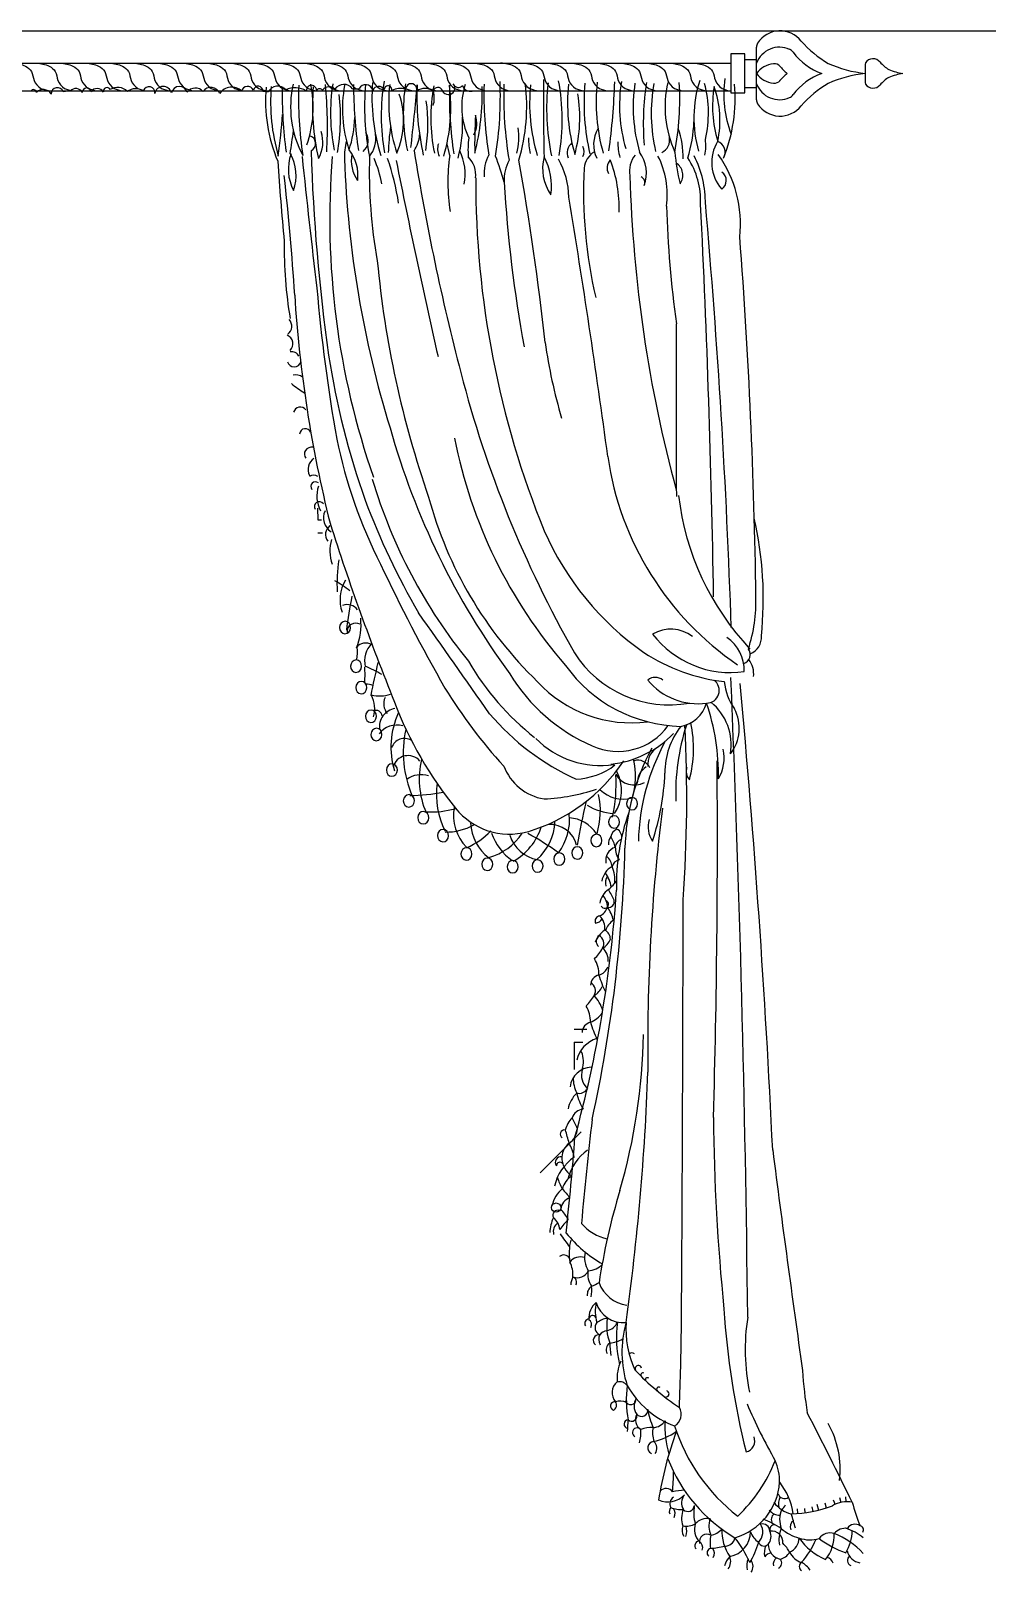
# Model space of a CAD drawing. Header units: inches. Extents: x 8.9 to 51.4, y 16 to 40.8.
# Drawn here: x 45.034 to 46.959, y 25.217 to 28.318 of the extents above; entities that cross this region are included whole.
import ezdxf

# ---------------------------------------------------------------- set-up
doc = ezdxf.new("R2010")
doc.units = ezdxf.units.IN
doc.header["$MEASUREMENT"] = 0
doc.layers.add('02', color=2, linetype='Continuous')
doc.layers.add('4', color=4, linetype='Continuous')

msp = doc.modelspace()

# ---------------------------------------------------------------- linework, layer by layer
at = {"layer": '02'}
for p, q in [((46.4943, 28.1794), (46.4943, 28.2849)), ((44.0169, 28.2532), (46.4428, 28.2532)), ((46.4708, 28.2602), (46.4943, 28.2602)), ((46.7133, 28.2508), (46.7133, 28.2135)), ((44.0169, 28.1972), (46.4428, 28.1972)), ((45.1134, 28.1969), (45.0991, 28.1955)), ((46.4708, 28.2042), (46.4943, 28.2042)), ((45.6106, 27.3574), (45.6113, 27.3338)), ((45.6113, 27.3338), (45.6188, 27.3338)), ((45.6113, 27.3081), (45.6206, 27.3081)), ((46.1274, 26.3093), (46.1529, 26.3093)), ((46.1274, 26.2835), (46.1449, 26.2835)), ((46.0592, 26.02), (46.1418, 26.1027)), ((46.6617, 25.367), (46.6639, 25.3569)), ((46.6737, 25.3683), (46.6741, 25.3582)), ((46.5761, 25.3443), (46.5769, 25.3349)), ((46.5908, 25.3447), (46.5919, 25.3365)), ((46.6058, 25.3481), (46.6076, 25.3392)), ((46.6161, 25.3537), (46.6191, 25.3418)), ((46.6316, 25.3563), (46.6348, 25.3463)), ((46.6484, 25.3623), (46.6524, 25.3532))]:
    msp.add_line(p, q, dxfattribs=at)
msp.add_lwpolyline([(46.4708, 28.2715), (46.4428, 28.2715), (46.4428, 28.1929), (46.4708, 28.1929)], close=True, dxfattribs=at)
msp.add_lwpolyline([(46.1274, 26.2835), (46.1274, 26.2281)], dxfattribs=at)
msp.add_circle((46.0911, 25.9504), 0.00927, dxfattribs=at)
for centre, radius, start, end in [((46.5419, 28.2641), 0.0538, 38.0313, 147.3024), ((46.5108, 28.2848), 0.0164, 149.4458, 179.7574), ((46.5409, 28.2352), 0.0498, 66.0153, 159.1808), ((46.7552, 28.4479), 0.2278, 221.3729, 239.177), ((46.5339, 28.2026), 0.0494, 96.2936, 143.2731), ((46.5301, 28.2368), 0.015, 37.9399, 95.9058), ((46.5543, 28.2657), 0.0165, 33.6514, 65.6771), ((46.6685, 28.3502), 0.1256, 216.903, 250.0424), ((46.7431, 28.493), 0.2625, 246.5094, 263.4753), ((46.7187, 28.2508), 0.00543, 149.4458, 179.7574), ((46.729, 28.2439), 0.0178, 38.0313, 147.3024), ((46.7994, 28.3046), 0.0752, 221.3729, 239.177), ((52.5734, 28.1921), 6.5079, 179.75585, 181.12498), ((46.6527, 28.1906), 0.2242, 171.9895, 200.9761), ((46.5339, 28.2617), 0.0494, 216.7269, 263.7064), ((46.6337, 28.3266), 0.1221, 220.5442, 230.6504), ((46.6337, 28.1377), 0.1221, 129.3496, 139.4558), ((46.6685, 28.1141), 0.1256, 109.9576, 143.097), ((46.7431, 27.9714), 0.2625, 96.5247, 113.4906), ((46.7994, 28.1597), 0.0752, 120.823, 138.6271), ((46.8095, 28.3598), 0.1293, 247.8964, 260.8224), ((46.8095, 28.1045), 0.1293, 99.1776, 112.1036), ((45.039, 28.1935), 0.0061, 6.337, 148.3325), ((45.0585, 28.1811), 0.0188, 31.8893, 135.8577), ((45.0872, 28.191), 0.0127, 20.8153, 181.1677), ((45.1244, 28.187), 0.0148, 29.1082, 137.8665), ((45.1463, 28.1941), 0.00895, 9.0098, 179.7781), ((45.1673, 28.187), 0.0148, 32.0373, 144.784), ((45.1871, 28.1964), 0.00747, 29.2086, 191.8197), ((45.2083, 28.1764), 0.0278, 44.3932, 121.9366), ((45.2451, 28.173), 0.0285, 58.503, 126.4704), ((45.2716, 28.1936), 0.0121, 351.2992, 162.2485), ((45.3003, 28.1892), 0.0169, 13.4675, 171.2992), ((45.3328, 28.1897), 0.0164, 17.0306, 167.9428), ((45.365, 28.1824), 0.0204, 41.3063, 143.6671), ((45.3962, 28.1851), 0.0191, 20.6018, 145.8354), ((45.4379, 28.1758), 0.0288, 46.0766, 145.928), ((45.4702, 28.1934), 0.0127, 25.2328, 165.81), ((45.4913, 28.1968), 0.00974, 353.6013, 168.2382), ((45.5013, 28.117), 0.0788, 82.4221, 90.2796), ((45.8154, 28.1769), 0.3093, 174.9096, 203.0763), ((45.5307, 28.1857), 0.0211, 39.825, 153.9233), ((45.9009, 28.1739), 0.3845, 175.1786, 196.3175), ((46.3325, 28.1851), 0.7927, 178.5468, 188.0531), ((45.5654, 28.1613), 0.0423, 57.339, 115.9357), ((45.7631, 28.1649), 0.2065, 167.1526, 208.296), ((46.3643, 28.1837), 0.7917, 178.2177, 188.4741), ((45.5986, 28.198), 0.0104, 0.2476, 186.4776), ((45.3759, 28.1639), 0.2263, 340.592, 11.8917), ((46.0772, 28.1666), 0.4764, 175.358, 192.7997), ((45.6152, 28.1933), 0.0079, 42.4671, 143.2515), ((45.6343, 28.1891), 0.0163, 44.1546, 144.2057), ((44.7026, 28.1254), 0.9282, 356.8624, 5.2089), ((46.0308, 28.1532), 0.3937, 171.5528, 191.0373), ((45.6638, 28.189), 0.0212, 34.7304, 147.243), ((45.2384, 28.1449), 0.4187, 350.1112, 6.1723), ((45.9258, 28.1608), 0.2648, 169.6687, 198.1432), ((45.6824, 28.3218), 0.1207, 269.4234, 275.7754), ((46.6477, 28.2163), 0.9646, 180.3957, 188.2875), ((45.7076, 28.1948), 0.0148, 15.0976, 152.2364), ((46.2135, 28.1649), 0.508, 174.8508, 191.2995), ((46.1138, 28.1838), 0.3934, 175.5777, 197.2723), ((45.7338, 28.1928), 0.0133, 32.3837, 153.6349), ((46.1655, 28.1472), 0.4264, 170.5851, 190.107), ((45.7527, 28.1995), 0.00769, 348.2379, 177.3225), ((46.0776, 28.1739), 0.3235, 173.599, 198.3928), ((45.7764, 28.1678), 0.0342, 70.1578, 118.2241), ((45.6162, 28.1376), 0.1678, 336.943, 18.3451), ((46.1539, 28.1541), 0.3704, 171.1064, 192.1411), ((45.7995, 28.2), 0.0115, 343.5572, 196.4427), ((41.4284, 28.5864), 4.3993, 353.4319, 355.0814), ((45.8271, 28.1731), 0.0289, 54.9948, 125.0052), ((46.3407, 28.1841), 0.5298, 177.2754, 192.647), ((46.2013, 28.143), 0.3624, 169.7924, 191.3229), ((45.7976, 28.1824), 0.0483, 341.9709, 17.2803), ((45.8531, 28.1944), 0.0097, 21.6983, 165.9214), ((45.8743, 28.2028), 0.0131, 201.6983, 41.1032), ((45.5316, 28.1647), 0.3476, 343.4982, 7.2662), ((46.6553, 28.1871), 0.7791, 178.4207, 188.6297), ((45.8944, 28.2146), 0.0107, 197.101, 320.304), ((46.0434, 28.165), 0.1424, 161.5811, 205.9503), ((45.9182, 28.2124), 0.0162, 196.532, 284.8078), ((45.459, 28.1912), 0.4833, 345.7023, 1.7515), ((46.6816, 28.1897), 0.7359, 178.3744, 189.5121), ((45.2235, 28.1854), 0.7553, 350.8946, 2.3094), ((46.7606, 28.1872), 0.7751, 178.2734, 189.6124), ((45.6665, 28.1649), 0.3654, 342.9608, 7.492), ((46.4003, 28.172), 0.3626, 174.1212, 196.8322), ((46.5397, 28.1612), 0.4678, 173.5988, 191.6983), ((45.6827, 28.139), 0.4206, 350.1707, 10.7722), ((46.4766, 28.1718), 0.3625, 173.7987, 196.4058), ((45.8492, 28.1445), 0.2895, 344.9594, 9.237), ((46.6014, 28.1725), 0.4541, 174.9104, 193.0189), ((46.5352, 28.1729), 0.3636, 173.4088, 196.1479), ((44.8732, 28.2582), 1.3366, 352.1817, 358.1582), ((46.5241, 28.1678), 0.3054, 170.9511, 196.5189), ((46.5702, 28.1644), 0.324, 171.4045, 196.1862), ((46.7917, 28.1318), 0.5252, 170.9951, 184.7953), ((46.6176, 28.1513), 0.3351, 169.5451, 193.1921), ((46.533, 28.1651), 0.2226, 167.2835, 204.1563), ((45.7761, 28.18), 0.5639, 349.1665, 3.4656), ((46.6164, 28.1428), 0.248, 162.3218, 195.7404), ((46.1646, 28.1527), 0.2331, 346.7877, 14.7517), ((46.6499, 28.166), 0.244, 170.628, 196.7685), ((46.2214, 28.1383), 0.1995, 347.6402, 19.7563), ((46.1326, 28.1824), 0.3189, 337.7636, 5.1137), ((46.5409, 28.2292), 0.0498, 200.8192, 293.9847), ((46.5301, 28.2275), 0.015, 264.0942, 322.0601), ((46.5543, 28.1987), 0.0165, 294.3229, 326.3486), ((46.7552, 28.0164), 0.2278, 120.823, 138.6271), ((46.7187, 28.2135), 0.00543, 180.2426, 210.5542), ((46.729, 28.2204), 0.0178, 212.6976, 321.9687), ((45.5142, 28.1305), 0.3189, 350.392, 8.3611), ((46.5108, 28.1795), 0.0164, 180.2426, 210.5542), ((46.5419, 28.2002), 0.0538, 212.6976, 321.9687), ((44.1079, 28.2556), 1.4366, 352.4128, 355.7793), ((45.4641, 28.1496), 0.2219, 341.2685, 358.3668), ((45.6417, 28.1303), 0.2612, 344.7383, 3.073), ((45.8806, 28.1321), 0.0508, 332.3457, 18.2463), ((46.854, 28.0903), 0.9269, 176.4311, 181.1416), ((46.0705, 28.1487), 0.2984, 343.2052, 357.3357), ((44.6273, 28.2249), 0.9412, 350.5759, 353.4044), ((45.5912, 28.0912), 0.0159, 295.3006, 76.7201), ((45.5572, 28.0939), 0.0644, 329.3174, 19.2485), ((45.7907, 28.0645), 0.1258, 165.3756, 182.0678), ((45.6842, 28.0973), 0.0287, 309.293, 33.2392), ((45.6721, 28.1009), 0.056, 320.5994, 9.5964), ((46.1857, 28.0613), 0.4326, 171.543, 178.4611), ((45.7513, 28.1132), 0.0651, 326.0078, 356.0064), ((46.0901, 28.0786), 0.1764, 172.1283, 184.641), ((45.8925, 28.1038), 0.1238, 345.0751, 8.8286), ((46.1962, 28.103), 0.1608, 180.0831, 191.5435), ((46.2293, 28.0891), 0.0628, 149.3835, 205.8872), ((46.292, 28.0983), 0.0276, 295.1594, 11.813), ((46.1699, 28.0629), 0.177, 359.1244, 19.3218), ((46.2916, 28.0866), 0.1008, 349.3375, 7.3251), ((45.6436, 28.0392), 0.0915, 160.2279, 207.5379), ((45.4817, 28.0269), 0.0861, 339.6075, 30.663), ((60.2395, 29.5845), 14.7383, 185.91837, 186.9535), ((49.2735, 28.1842), 3.6771, 181.6753, 188.1132), ((47.2169, 27.94), 1.5815, 175.4539, 199.1964), ((45.6103, 28.027), 0.082, 352.7336, 38.7871), ((45.7464, 28.0563), 0.0676, 168.3905, 215.8947), ((46.7243, 28.0353), 1.0093, 178.2937, 190.2806), ((50.4348, 28.8172), 4.6883, 189.0873, 194.6651), ((45.887, 28.0805), 0.0345, 162.5449, 204.926), ((45.7701, 28.0542), 0.1075, 6.8397, 19.7889), ((46.264, 28.0136), 0.3908, 172.1461, 188.6703), ((45.7982, 28.0291), 0.1098, 349.6236, 25.5579), ((46.0233, 28.0306), 0.0773, 150.9573, 184.7124), ((45.2214, 27.7909), 0.7969, 16.2219, 20.1869), ((46.1369, 28.0731), 0.0237, 126.0245, 206.2737), ((46.1245, 28.0749), 0.0227, 333.8407, 26.1593), ((46.1886, 28.0383), 0.0414, 119.5034, 175.2925), ((46.3231, 28.0946), 0.1081, 179.8493, 196.8204), ((46.2886, 28.0365), 0.0499, 140.7909, 191.1062), ((46.1991, 28.0314), 0.0736, 340.4867, 35.4383), ((46.1414, 27.9875), 0.1735, 352.622, 26.9232), ((46.7723, 28.1144), 0.4442, 185.2093, 193.5579), ((46.1854, 27.9723), 0.2062, 359.0799, 27.1146), ((46.4856, 28.053), 0.0814, 148.488, 221.131), ((46.4082, 28.0739), 0.0231, 327.9709, 69.7183), ((46.2199, 27.9291), 0.2422, 353.8927, 35.3227), ((51.0696, 28.4235), 5.551, 183.8002, 185.4646), ((47.7437, 28.135), 2.08, 182.0678, 197.2251), ((45.5079, 27.9677), 0.2362, 10.331, 23.2161), ((45.2674, 27.8931), 0.5127, 8.7789, 19.1604), ((60.4776, 30.9925), 14.9985, 191.28669, 192.82693), ((45.8781, 28.0278), 0.0513, 353.393, 45.2605), ((46.0729, 28.0175), 0.0865, 152.2249, 182.6263), ((40.9392, 27.1355), 5.1598, 6.1804, 10.2966), ((46.1545, 28.0408), 0.0907, 165.0092, 215.3855), ((45.9634, 28.0065), 0.1185, 351.1891, 29.2056), ((45.9596, 27.9807), 0.1572, 0.8653, 30.0904), ((47.1031, 27.9964), 0.9568, 177.2897, 192.9643), ((46.2173, 28.0421), 0.0237, 137.2934, 208.4406), ((45.9583, 27.9632), 0.2596, 357.8363, 21.4739), ((46.3168, 28.0274), 0.0293, 323.9755, 57.633), ((46.2253, 27.9762), 0.1567, 357.4429, 33.407), ((40.4606, 27.4583), 5.1149, 3.676, 6.3801), ((47.805, 28.018), 1.8758, 179.8802, 202.1122), ((48.6964, 28.1735), 2.7146, 183.3788, 190.4294), ((48.9424, 28.102), 2.7038, 181.5913, 195.187), ((46.2574, 28.0125), 0.0125, 332.845, 66.7944), ((46.413, 28.0167), 0.0206, 303.379, 54.8002), ((28.5018, 25.0739), 17.8536, 7.68488, 9.37809), ((30.6972, 26.5866), 15.7554, 1.9301, 5.04573), ((48.5341, 28.0302), 2.2216, 181.6756, 187.8026), ((22.6459, 26.7894), 23.7653, 0.9402, 2.84556), ((46.4093, 27.8821), 0.8655, 179.1498, 189.521), ((34.6473, 27.0116), 11.8471, 0.81337, 4.31716), ((47.766, 28.048), 2.044, 185.4132, 199.087), ((48.1021, 27.9449), 2.5422, 183.5772, 194.0553), ((49.0424, 28.0957), 3.4455, 184.9188, 190.014), ((45.5395, 27.7235), 0.0196, 305.0227, 43.5431), ((75.0643, 27.5596), 28.7318, 179.6631, 180.35627), ((45.543, 27.6883), 0.0184, 313.3471, 68.5851), ((45.5591, 27.6567), 0.0157, 24.2029, 102.7187), ((47.1914, 27.9036), 1.5763, 188.6954, 199.643), ((47.0907, 27.8333), 1.0315, 187.9285, 196.5941), ((45.5638, 27.6556), 0.0138, 195.3632, 345.3698), ((45.646, 27.7045), 0.13, 227.5289, 241.9098), ((45.5671, 27.6037), 0.0222, 52.4977, 104.4585), ((48.1249, 28.205), 2.2986, 194.4784, 209.6832), ((45.576, 27.547), 0.0138, 36.6013, 163.9856), ((45.5862, 27.5062), 0.0114, 18.5922, 178.4508), ((47.2429, 27.9361), 1.5434, 195.6776, 216.2258), ((45.5985, 27.4662), 0.0141, 77.9623, 215.9307), ((46.6366, 27.7019), 1.0083, 191.7476, 206.9445), ((46.8536, 27.6875), 0.9853, 191.0697, 220.988), ((45.6185, 27.4356), 0.0266, 123.8482, 207.1798), ((46.8013, 27.5485), 0.6125, 188.1819, 235.7203), ((45.6031, 27.4101), 0.0139, 53.1674, 126.8326), ((46.7401, 27.7198), 1.0634, 196.593, 219.0745), ((45.607, 27.4009), 0.00952, 54.4197, 215.5157), ((45.6719, 27.3822), 0.0625, 161.5348, 208.636), ((46.8764, 27.4461), 0.5426, 186.6693, 223.268), ((45.6146, 27.3605), 0.01, 37.4701, 209.8507), ((45.656, 27.3382), 0.0332, 154.9781, 237.3451), ((47.0884, 27.8879), 1.4741, 200.4146, 210.1643), ((46.6148, 27.5902), 0.8083, 195.1024, 226.0359), ((45.6491, 27.3047), 0.0221, 126.8156, 216.9058), ((50.4109, 28.845), 5.0102, 197.6315, 202.0079), ((45.7795, 27.1757), 0.7286, 354.0738, 12.8401), ((45.7175, 27.2716), 0.0817, 163.5362, 199.0127), ((46.6072, 27.5503), 0.5904, 203.8129, 234.905), ((46.0043, 27.2031), 0.3543, 171.8356, 182.236), ((48.8296, 28.6944), 3.4147, 205.1165, 209.8314), ((45.5159, 26.9838), 0.2621, 52.4113, 60.2684), ((45.7323, 27.1733), 0.0762, 149.0675, 199.1069), ((46.4721, 27.0174), 0.8086, 168.3659, 173.289), ((46.1855, 27.1699), 0.3078, 341.8896, 1.8319), ((45.6708, 27.1386), 0.0249, 34.7674, 112.2591), ((45.5708, 27.1245), 0.1276, 337.8817, 5.2456), ((-33.6835, -29.0445), 97.3517, 35.107746, 35.254077), ((45.6879, 27.1087), 0.0177, 59.9294, 184.023), ((46.3218, 27.0414), 0.0727, 52.9932, 120.1668), ((46.4416, 27.2234), 0.1965, 217.3242, 278.269), ((45.7079, 27.0613), 0.0249, 60.969, 139.258), ((45.627, 27.0669), 0.0643, 347.4934, 9.2302), ((45.7565, 27.0501), 0.0509, 135.3819, 193.3987), ((46.3895, 27.0311), 0.0803, 358.4231, 55.6726), ((46.4625, 27.0631), 0.0191, 288.7861, 35.5445), ((46.4692, 27.0977), 0.0351, 290.5765, 4.5654), ((47.12, 26.7114), 1.4276, 166.3989, 169.1241), ((46.3909, 27.3293), 0.5525, 210.4307, 231.6049), ((46.3189, 27.188), 0.2263, 212.4171, 280.261), ((46.4714, 27.3768), 0.3705, 236.6691, 263.4974), ((46.4416, 27.0239), 0.0472, 353.5674, 38.1042), ((45.5607, 27.0227), 0.1458, 354.1347, 5.8653), ((45.6466, 26.8771), 0.1731, 57.306, 69.6159), ((46.3079, 27.2122), 0.3626, 211.2591, 246.5414), ((46.3493, 27.2132), 0.2948, 215.6972, 268.5697), ((46.2904, 26.994), 0.0232, 48.6919, 129.8592), ((46.3765, 27.095), 0.1309, 219.4854, 277.5946), ((46.3938, 26.9909), 0.0256, 270.0762, 53.9126), ((4.3492, 25.2686), 42.13, 0.62708, 2.37852), ((45.7089, 26.9684), 0.0351, 67.5547, 91.3463), ((45.7366, 27.049), 0.0693, 255.3925, 287.8769), ((45.6712, 26.9541), 0.0549, 342.6017, 29.1233), ((46.7196, 27.5147), 0.9978, 211.3377, 222.6489), ((46.2423, 27.1823), 0.2566, 222.6653, 277.3547), ((46.5466, 27.0214), 0.1179, 186.1993, 214.9554), ((25.363, 25.0618), 21.1878, 2.71712, 5.26082), ((45.7286, 26.938), 0.0128, 8.4215, 112.9184), ((45.7721, 26.9179), 0.0368, 98.3738, 188.7957), ((45.7747, 26.9639), 0.0306, 155.9142, 219.8102), ((46.4817, 27.2378), 0.7653, 200.6804, 219.2234), ((46.3304, 26.9833), 0.0659, 280.0538, 344.1123), ((45.9758, 26.8213), 0.4421, 358.9178, 19.0098), ((46.3335, 26.8815), 0.11, 350.4479, 50.9608), ((46.3751, 26.9148), 0.0845, 322.402, 27.5586), ((45.7712, 26.8751), 0.0462, 76.1288, 142.2924), ((45.9247, 26.877), 0.1661, 155.6764, 196.6869), ((46.3406, 27.27), 0.5033, 220.3758, 245.4246), ((46.2155, 26.9933), 0.125, 245.4067, 324.2148), ((46.4566, 26.8273), 0.1465, 141.5137, 181.0098), ((46.7832, 26.7828), 0.4515, 162.2302, 181.8618), ((43.5272, 26.7721), 2.8268, 355.8876, 3.0193), ((46.1266, 26.8742), 0.2411, 344.7973, 12.299), ((45.786, 26.8667), 0.0276, 60.6817, 159.7261), ((45.9987, 26.8655), 0.2154, 167.4894, 203.768), ((46.1792, 27.0198), 0.1799, 224.2594, 278.9095), ((46.1797, 27.0462), 0.2048, 276.0325, 316.2395), ((46.7022, 26.6754), 0.4458, 151.3777, 178.4489), ((45.7929, 26.8285), 0.0312, 39.9882, 164.5754), ((46.6752, 26.6613), 0.4458, 151.3777, 178.4489), ((46.314, 26.8423), 0.0387, 116.7581, 186.1963), ((46.344, 26.8555), 0.0852, 330.0585, 11.45), ((45.9843, 26.8123), 0.1688, 166.3757, 203.2856), ((46.0842, 26.8767), 0.1056, 201.0912, 260.4521), ((45.933, 27.045), 0.3532, 286.6857, 326.3985), ((46.1239, 26.9541), 0.142, 272.9589, 307.1116), ((46.1398, 26.7893), 0.0829, 326.429, 27.5385), ((46.1041, 26.8172), 0.1469, 342.6589, 14.1553), ((46.2556, 26.8235), 0.0269, 24.996, 106.7611), ((46.2926, 26.8048), 0.0381, 122.2769, 181.5242), ((45.7827, 26.8494), 0.528, 342.1578, 357.3238), ((46.3813, 26.8288), 0.0283, 164.9525, 218.962), ((26.3528, 26.6925), 20.0629, 358.39793, 0.44734), ((45.819, 26.7733), 0.048, 71.6267, 126.3919), ((46.0168, 26.7827), 0.1668, 173.581, 206.6026), ((45.9309, 26.8), 0.2809, 346.7834, 4.2953), ((46.2486, 26.8441), 0.0435, 210.3449, 297.5079), ((45.789, 27.1837), 0.4044, 271.0911, 280.6678), ((46.0492, 27.1568), 0.3847, 272.6132, 288.684), ((47.8958, 26.3667), 1.7899, 167.0628, 169.9424), ((46.0207, 26.7484), 0.1594, 343.2876, 11.8678), ((46.2255, 26.8358), 0.0638, 224.4651, 286.0795), ((45.8396, 26.9298), 0.1833, 267.2938, 285.2191), ((45.9798, 26.741), 0.0953, 171.1068, 223.4129), ((45.9967, 26.8394), 0.1376, 218.4158, 285.3463), ((46.0061, 26.731), 0.112, 323.479, 5.545), ((46.1129, 26.664), 0.0708, 32.9404, 85.8791), ((46.2118, 26.8536), 0.1102, 238.0104, 267.3184), ((46.6419, 26.6011), 0.4295, 160.3827, 181.6106), ((50.1486, 26.2772), 3.8731, 172.9291, 180.8038), ((45.8691, 26.8237), 0.1178, 269.2796, 298.7625), ((45.8575, 26.8033), 0.1393, 292.7068, 317.2163), ((46.015, 26.7298), 0.0963, 183.5362, 231.8937), ((45.9239, 26.7685), 0.1181, 285.5486, 326.795), ((46.0677, 26.7406), 0.1128, 199.0411, 234.7608), ((45.9455, 26.7532), 0.1215, 299.1501, 342.6416), ((45.6723, 26.0586), 0.7393, 55.0293, 60.6717), ((45.9842, 26.7295), 0.1043, 310.8855, 358.4618), ((46.0779, 26.6651), 0.0563, 14.5713, 92.1112), ((46.2245, 26.6901), 0.0244, 116.6883, 165.5885), ((46.2056, 26.6963), 0.0175, 344.1504, 62.8144), ((46.326, 26.7164), 0.0499, 163.0018, 215.2791), ((46.066, 26.7208), 0.0714, 197.2284, 259.6578), ((43.3609, 26.7432), 2.8695, 347.6178, 358.6063), ((46.2182, 26.649), 0.0274, 107.0513, 192.0302), ((46.2205, 26.6819), 0.0242, 143.8979, 183.4394), ((46.1428, 26.6598), 0.0692, 13.0663, 32.4181), ((46.2295, 26.6734), 0.0195, 111.3672, 173.9624), ((46.2544, 26.6752), 0.0442, 179.7082, 215.1345), ((46.1746, 26.6344), 0.0291, 3.9727, 50.0714), ((46.2205, 26.6327), 0.0172, 97.4987, 167.73), ((46.2239, 26.6002), 0.0415, 119.1813, 170.6743), ((46.1423, 26.5877), 0.0599, 7.0292, 37.3167), ((46.2139, 26.6038), 0.0238, 145.3261, 195.8829), ((46.1194, 26.6757), 0.1153, 312.0954, 324.7767), ((46.1437, 26.6097), 0.0656, 354.1883, 23.9644), ((43.7681, 26.7451), 2.4494, 344.5482, 356.3445), ((46.2167, 26.5581), 0.0378, 121.9939, 172.7087), ((46.1616, 26.5553), 0.0329, 358.8864, 44.9023), ((45.7459, 26.3453), 0.513, 25.8426, 28.509), ((46.1668, 26.5639), 0.0292, 294.0501, 341.5168), ((46.1888, 26.5605), 0.00774, 207.7605, 64.7339), ((46.1967, 26.5658), 0.0114, 259.0421, 15.8943), ((46.1239, 26.5064), 0.0855, 14.9637, 34.3328), ((-131.6374, 26.8473), 177.9844, 359.634608, 359.91054), ((46.1798, 26.527), 0.0103, 96.4801, 205.0407), ((46.1674, 26.5416), 0.0192, 279.4939, 327.9286), ((46.1556, 26.5127), 0.0337, 353.3538, 46.7367), ((46.2308, 26.4923), 0.0436, 123.9514, 158.8067), ((46.2228, 26.4616), 0.058, 125.5981, 157.0195), ((46.186, 26.4863), 0.0143, 126.333, 228.1896), ((46.1675, 26.4812), 0.0195, 332.266, 58.8136), ((46.1665, 26.5041), 0.0367, 299.7564, 337.915), ((46.1785, 26.4894), 0.022, 2.081, 61.3799), ((46.0943, 26.5249), 0.1046, 315.041, 329.7596), ((46.1663, 26.4491), 0.0295, 353.0299, 51.4226), ((46.1201, 26.4205), 0.057, 357.7029, 32.192), ((46.1698, 26.4443), 0.0271, 285.5766, 338.9064), ((46.1824, 26.3967), 0.0222, 103.7801, 177.7419), ((46.1506, 26.3862), 0.0195, 332.266, 58.8136), ((46.1495, 26.4091), 0.0367, 299.7564, 337.915), ((46.4366, 26.499), 0.2718, 197.2845, 204.9643), ((46.0774, 26.4299), 0.1046, 315.041, 329.7596), ((46.1077, 26.3229), 0.081, 17.3578, 42.0978), ((46.1031, 26.3256), 0.057, 357.7029, 32.192), ((46.1372, 26.3777), 0.059, 292.8367, 322.5994), ((46.1654, 26.3017), 0.0222, 103.7801, 177.7419), ((46.4197, 26.404), 0.2718, 197.2845, 204.9643), ((45.0572, 26.3205), 1.2098, 343.8946, 358.9584), ((46.1905, 26.2334), 0.0596, 106.7363, 166.8943), ((46.095, 26.244), 0.0512, 342.0114, 22.5757), ((46.1629, 26.1888), 0.0438, 91.3368, 174.0175), ((46.1893, 26.2097), 0.0637, 178.1031, 206.8704), ((46.1795, 26.2172), 0.0374, 162.9991, 227.6494), ((41.3049, 26.4039), 4.9743, 352.0897, 357.9147), ((46.1754, 26.1368), 0.0615, 134.2153, 168.7819), ((46.1375, 26.2), 0.0198, 255.3838, 328.1744), ((46.2669, 26.2157), 0.1389, 194.5428, 209.1045), ((46.1474, 26.1227), 0.0256, 94.1297, 161.1175), ((46.1578, 26.0957), 0.0494, 134.4211, 167.4145), ((45.862, 25.9866), 0.2984, 24.2519, 28.9297), ((53.1752, 25.303), 7.06, 173.2901, 174.99884), ((50.5246, 26.1643), 4.1169, 180.456, 185.8264), ((46.1077, 26.0981), 0.00853, 77.4712, 240.9416), ((45.5022, 25.9183), 0.6359, 14.7121, 17.2128), ((40.4082, 26.5235), 5.737, 353.75108, 355.69167), ((46.0953, 26.112), 0.0389, 304.287, 355.939), ((46.1829, 25.9715), 0.0977, 124.4904, 166.8423), ((46.1009, 26.0412), 0.0115, 82.1573, 215.3488), ((46.1392, 26.0503), 0.0367, 126.6965, 176.5115), ((46.1482, 26.0518), 0.0457, 179.0649, 236.0386), ((46.2098, 25.9856), 0.0977, 124.4904, 166.8423), ((46.0361, 26.0337), 0.0933, 11.3131, 29.5952), ((85.5443, 31.1211), 39.3434, 187.38175, 188.03336), ((46.0986, 26.0346), 0.00704, 34.1285, 179.7157), ((46.1455, 25.9392), 0.0646, 130.5197, 166.1961), ((46.206, 26.0471), 0.1181, 197.7687, 209.8429), ((46.1472, 25.9757), 0.0454, 122.7303, 163.859), ((64.396, 41.2437), 23.8189, 219.82727, 219.88466), ((46.1261, 25.9452), 0.0258, 106.248, 175.7067), ((47.4909, 25.5996), 1.3285, 163.1409, 171.3531), ((46.1608, 25.8966), 0.0824, 155.9218, 177.4518), ((46.0943, 25.9351), 0.00992, 67.9425, 209.057), ((46.0604, 25.9009), 0.0387, 7.9892, 49.2858), ((46.283, 25.773), 0.2274, 137.3932, 144.1288), ((46.0019, 25.8567), 0.1336, 31.7218, 42.5744), ((46.107, 25.902), 0.0216, 126.0026, 194.8037), ((49.399, 28.2919), 4.0772, 215.9658, 216.4163), ((46.3238, 26.0752), 0.2761, 219.6294, 239.6604), ((46.2135, 25.979), 0.0936, 220.3316, 257.9556), ((46.224, 25.8593), 0.1067, 166.1992, 190.0201), ((46.1067, 25.8421), 0.013, 31.4459, 131.442), ((46.1396, 25.8256), 0.0256, 70.5011, 143.7521), ((46.0697, 25.8157), 0.0552, 354.9076, 27.0251), ((46.1979, 25.8498), 0.0497, 166.8346, 212.1108), ((46.1529, 25.8663), 0.0431, 273.8372, 316.8885), ((46.167, 25.7907), 0.0468, 154.5375, 174.9187), ((46.1333, 25.8342), 0.0249, 249.9784, 334.1953), ((46.1212, 25.8001), 0.0112, 331.6213, 71.4252), ((46.1936, 25.8154), 0.0387, 168.1679, 216.5374), ((46.1737, 25.7757), 0.02, 123.7349, 187.7614), ((46.1017, 25.7845), 0.0614, 347.3961, 7.3927), ((46.1378, 25.8647), 0.0764, 288.8461, 301.2673), ((46.2417, 25.8218), 0.068, 199.2946, 262.8439), ((46.2006, 25.7266), 0.044, 131.131, 182.2328), ((46.2469, 25.742), 0.0772, 166.7752, 197.3202), ((46.2252, 25.7743), 0.0554, 195.3106, 276.9346), ((48.0256, 25.8462), 1.5998, 183.5755, 194.0103), ((46.1587, 25.7169), 0.00991, 101.8091, 207.6452), ((46.1641, 25.7256), 0.0075, 26.995, 172.4605), ((46.1506, 25.7148), 0.0118, 332.723, 58.728), ((46.1852, 25.7089), 0.0158, 139.8472, 246.6626), ((46.2118, 25.6597), 0.0708, 104.3318, 123.0643), ((46.2851, 25.712), 0.0923, 169.8012, 201.6423), ((46.1882, 25.7307), 0.0284, 280.3454, 337.7086), ((46.4467, 25.6893), 0.2343, 172.4782, 193.4132), ((46.4432, 25.6595), 0.2196, 164.1871, 197.7581), ((46.4317, 25.7073), 0.2002, 176.553, 204.6599), ((41.2275, 25.758), 5.116, 357.6488, 359.4868), ((46.8938, 25.6647), 0.4222, 171.1431, 191.6774), ((46.177, 25.6834), 0.0111, 79.6697, 232.8776), ((46.1996, 25.685), 0.0227, 155.4559, 207.3414), ((46.1967, 25.6805), 0.0225, 98.832, 141.994), ((46.2073, 25.6646), 0.0155, 121.0521, 210.8448), ((46.189, 25.7551), 0.0779, 277.5792, 297.6392), ((46.3778, 25.679), 0.1785, 180.3492, 188.4578), ((46.2435, 25.6499), 0.00815, 48.0681, 130.7965), ((46.297, 25.6062), 0.0833, 154.9382, 184.5949), ((46.6366, 25.9907), 0.5332, 223.4885, 236.1025), ((46.2565, 25.6263), 0.0066, 10.1397, 223.7942), ((46.2656, 25.6136), 0.00424, 59.2582, 225.47), ((47.4429, 25.6752), 0.8575, 183.5034, 189.2472), ((46.2312, 25.578), 0.0276, 128.6454, 221.4896), ((46.2185, 25.5803), 0.0197, 38.061, 103.1196), ((46.4672, 25.5647), 0.2349, 173.1992, 190.2073), ((46.3937, 25.6832), 0.1837, 209.6021, 249.575), ((46.2748, 25.6043), 0.00388, 46.8888, 226.8888), ((46.2978, 25.5848), 0.00451, 50.1533, 230.1533), ((46.2094, 25.5509), 0.00889, 82.411, 250.5677), ((46.2007, 25.5529), 0.0119, 298.5285, 34.4501), ((46.2198, 25.5304), 0.0307, 65.6254, 107.4976), ((46.2411, 25.5649), 0.0109, 194.2885, 7.5954), ((46.2777, 25.5517), 0.0297, 150.2961, 214.6884), ((46.3121, 25.5755), 0.00623, 231.9908, 74.1059), ((47.4565, 25.9702), 1.0651, 202.8994, 209.7883), ((46.2359, 25.5149), 0.00817, 88.6439, 265.9245), ((45.926, 25.5296), 0.3101, 354.466, 358.7932), ((46.2429, 25.5315), 0.0109, 230.8, 17.5713), ((46.2741, 25.5238), 0.0236, 152.2057, 237.6895), ((46.263, 25.5426), 0.0125, 218.8905, 11.2898), ((46.4588, 25.5793), 0.1867, 190.5696, 202.4745), ((46.3161, 25.5344), 0.0269, 300.168, 30.6992), ((37.8722, 21.0365), 9.817, 26.11312, 27.28933), ((46.2542, 25.4978), 0.00948, 39.5064, 242.4481), ((46.1966, 25.4969), 0.0653, 342.2356, 6.0392), ((46.2855, 25.4364), 0.0716, 89.3449, 109.5587), ((46.3381, 25.4973), 0.0529, 168.345, 199.0447), ((46.2856, 25.5371), 0.0292, 271.3417, 328.0921), ((46.2594, 25.6039), 0.1272, 282.5412, 305.4759), ((47.0078, 25.2518), 0.7189, 159.7753, 171.1886), ((46.4991, 25.5091), 0.1891, 176.1892, 196.7844), ((46.6815, 25.6227), 0.3692, 197.5955, 232.5016), ((46.4786, 25.4245), 0.1842, 352.868, 29.7766), ((46.288, 25.4672), 0.0126, 94.7248, 245.7981), ((46.2754, 25.4665), 0.0185, 324.1432, 46.7837), ((46.4678, 25.4812), 0.0231, 284.1757, 20.7794), ((46.612, 25.56), 0.3176, 201.2157, 239.5498), ((46.2443, 25.5551), 0.3096, 313.3301, 338.4073), ((46.4297, 25.3977), 0.1113, 0, 22.9587), ((45.1172, 25.4596), 1.2111, 356.1588, 358.0659), ((46.4162, 25.4064), 0.1251, 286.1827, 356.0041), ((46.4383, 25.3163), 0.1311, 7.8766, 38.3803), ((46.316, 25.4055), 0.0472, 246.7528, 315.1147), ((46.3124, 25.3692), 0.0161, 34.8859, 137.9657), ((46.3363, 25.3545), 0.0162, 123.8436, 207.5632), ((46.3536, 25.2649), 0.1169, 92.1774, 103.8775), ((46.3687, 25.3559), 0.0252, 139.8754, 211.2035), ((46.5506, 25.378), 0.0131, 194.1742, 308.593), ((46.5669, 25.3538), 0.0285, 150.0289, 194.591), ((46.3323, 25.3385), 0.0134, 140.5232, 199.4388), ((46.3449, 25.4073), 0.0645, 249.1286, 271.9678), ((46.3116, 25.3351), 0.0188, 333.734, 32.5585), ((46.3892, 25.3254), 0.0456, 157.5757, 199.7567), ((46.3563, 25.352), 0.013, 224.8715, 356.6301), ((46.4597, 25.337), 0.0916, 171.0865, 194.549), ((46.5429, 25.3624), 0.031, 221.4559, 267.6162), ((46.5776, 25.3919), 0.0592, 215.3974, 256.9797), ((46.5947, 25.3234), 0.0537, 158.9758, 200.0484), ((46.5294, 25.3639), 0.0261, 305.6515, 333.8488), ((46.5558, 25.5941), 0.2601, 271.857, 290.5351), ((46.6767, 25.2977), 0.0606, 80.1224, 119.3119), ((46.9814, 25.4286), 0.3027, 193.5982, 203.033), ((46.3666, 25.301), 0.0221, 155.8245, 212.5046), ((46.3527, 25.3498), 0.0403, 261.0047, 297.2366), ((46.3153, 25.2995), 0.0387, 343.8609, 15.0907), ((46.4066, 25.3035), 0.0371, 163.5692, 222.7548), ((46.3939, 25.2951), 0.0296, 76.4666, 140.3644), ((46.4458, 25.3096), 0.0472, 162.325, 203.0069), ((46.4775, 25.2976), 0.0295, 316.0906, 33.1858), ((46.5057, 25.2984), 0.0157, 2.7465, 103.0254), ((46.3842, 25.0363), 0.3128, 59.2161, 66.755), ((46.5307, 25.3024), 0.00983, 85.6972, 199.4306), ((46.5394, 25.3227), 0.0153, 129.7805, 210.7552), ((46.5989, 25.2818), 0.0593, 156.9577, 190.1112), ((46.6002, 25.3653), 0.0822, 227.1779, 255.9121), ((46.5754, 25.3085), 0.0133, 119.8631, 207.8368), ((46.1712, 25.2003), 0.4152, 14.7022, 18.8014), ((46.6743, 25.2734), 0.0318, 84.2769, 137.8643), ((46.6441, 25.2095), 0.1003, 49.5715, 72.4844), ((46.6925, 25.2959), 0.0175, 54.0703, 148.9971), ((46.7019, 25.3022), 0.00795, 325.4726, 83.3498), ((46.3797, 25.2703), 0.00945, 98.613, 221.6387), ((46.3945, 25.2784), 0.015, 58.1677, 193.9411), ((46.372, 25.2664), 0.0141, 339.4674, 58.1971), ((46.4657, 25.2771), 0.0649, 167.4683, 190.8694), ((46.3956, 25.3289), 0.0384, 280.2297, 318.9914), ((46.5168, 25.3005), 0.0924, 178.0165, 214.326), ((46.4312, 25.2894), 0.0201, 266.0709, 350.9619), ((46.4319, 25.2981), 0.0504, 279.8251, 359.9898), ((46.267, 25.1427), 0.2334, 23.6451, 37.9526), ((46.3388, 25.3231), 0.1665, 328.5714, 343.9536), ((46.5206, 25.3111), 0.0404, 198.7998, 237.3011), ((46.5096, 25.2811), 0.0116, 200.2947, 314.9176), ((46.499, 25.2888), 0.0247, 319.7962, 24.7486), ((46.5251, 25.2767), 0.0227, 354.1051, 99.3793), ((46.5013, 25.2244), 0.0682, 28.7409, 47.0716), ((46.548, 25.2866), 0.0322, 293.9772, 358.0307), ((46.6827, 25.3574), 0.1252, 215.0309, 246.7211), ((46.6023, 25.3508), 0.0689, 251.3117, 285.4495), ((46.4594, 25.3479), 0.1679, 318.5205, 337.2489), ((46.6427, 25.2691), 0.0268, 72.3797, 145.3187), ((46.7406, 25.4448), 0.2003, 233.2038, 250.7107), ((46.5747, 25.2911), 0.0762, 320.2294, 2.6731), ((46.5954, 25.1515), 0.1535, 42.1781, 68.8647), ((46.5983, 25.3012), 0.0886, 329.1624, 359.3677), ((46.4039, 25.2561), 0.00893, 101.9904, 230.5664), ((46.3936, 25.403), 0.1384, 273.4704, 285.1789), ((46.395, 25.2549), 0.0148, 323.8299, 43.6321), ((46.476, 25.2158), 0.0482, 137.3337, 163.1206), ((46.4187, 25.2388), 0.0239, 320.5337, 23.6826), ((46.5058, 25.2302), 0.0312, 154.8674, 196.3424), ((46.5438, 25.2553), 0.0337, 153.6257, 192.8896), ((46.529, 25.2343), 0.0225, 104.8607, 143.245), ((46.5492, 25.2736), 0.0314, 181.2781, 255.7454), ((46.5421, 25.2335), 0.0141, 120.3574, 196.5275), ((46.5341, 25.235), 0.011, 293.1357, 47.9186), ((46.5359, 25.2716), 0.029, 281.0805, 330.2315), ((46.5953, 25.2728), 0.0376, 204.527, 254.3344), ((46.6294, 25.2274), 0.0206, 21.9864, 69.5108), ((46.7093, 25.2687), 0.0339, 195.4413, 258.665), ((46.6877, 25.2404), 0.0105, 124.3403, 249.634), ((46.4662, 25.2285), 0.0212, 326.7961, 35.3972), ((46.5905, 25.2283), 0.00996, 122.6484, 237.3516), ((46.5593, 25.191), 0.0525, 34.9152, 60.4752)]:
    msp.add_arc(centre, radius, start, end, dxfattribs=at)
at = {"layer": '02', "extrusion": (0, 0, -1)}
for centre in [(45.6662, 27.1174), (45.6884, 27.0396), (45.6988, 26.9966), (45.7183, 26.9389), (45.7294, 26.9022), (45.7606, 26.8306), (45.7947, 26.7687), (46.244, 26.763), (45.8238, 26.7347), (46.2078, 26.7262), (45.8634, 26.6987), (46.1721, 26.6889), (45.9105, 26.662), (46.1336, 26.6639), (45.9525, 26.6411), (46.0038, 26.6362), (46.0538, 26.6376), (46.0975, 26.6515)]:
    msp.add_ellipse(centre, major_axis=(0.0003, 0.0125), ratio=0.892455, dxfattribs=at)
at = {"layer": '02'}
for points in [[(44.9972, 28.2532), (45.0229, 28.2467), (45.035, 28.2359), (45.0404, 28.2183), (45.0539, 28.2022), (45.0708, 28.1972)], [(45.0451, 28.2532), (45.0708, 28.2467), (45.0829, 28.2359), (45.0883, 28.2183), (45.1018, 28.2022), (45.1187, 28.1972)], [(45.093, 28.2532), (45.1186, 28.2467), (45.1308, 28.2359), (45.1361, 28.2183), (45.1497, 28.2022), (45.1665, 28.1972)], [(45.1447, 28.2532), (45.1703, 28.2467), (45.1825, 28.2359), (45.1879, 28.2183), (45.2014, 28.2022), (45.2183, 28.1972)], [(45.1925, 28.2532), (45.2182, 28.2467), (45.2303, 28.2359), (45.2357, 28.2183), (45.2492, 28.2022), (45.2661, 28.1972)], [(45.2404, 28.2532), (45.2661, 28.2467), (45.2782, 28.2359), (45.2836, 28.2183), (45.2971, 28.2022), (45.314, 28.1972)], [(45.2883, 28.2532), (45.3139, 28.2467), (45.3261, 28.2359), (45.3314, 28.2183), (45.345, 28.2022), (45.3618, 28.1972)], [(45.34, 28.2532), (45.3656, 28.2467), (45.3778, 28.2359), (45.3832, 28.2183), (45.3967, 28.2022), (45.4136, 28.1972)], [(45.3878, 28.2532), (45.4135, 28.2467), (45.4256, 28.2359), (45.431, 28.2183), (45.4445, 28.2022), (45.4614, 28.1972)], [(45.4357, 28.2532), (45.4614, 28.2467), (45.4735, 28.2359), (45.4789, 28.2183), (45.4924, 28.2022), (45.5093, 28.1972)], [(45.4836, 28.2532), (45.5092, 28.2467), (45.5214, 28.2359), (45.5267, 28.2183), (45.5403, 28.2022), (45.5572, 28.1972)], [(45.5353, 28.2532), (45.5609, 28.2467), (45.5731, 28.2359), (45.5785, 28.2183), (45.592, 28.2022), (45.6089, 28.1972)], [(45.5832, 28.2532), (45.6088, 28.2467), (45.621, 28.2359), (45.6263, 28.2183), (45.6399, 28.2022), (45.6567, 28.1972)], [(45.631, 28.2532), (45.6567, 28.2467), (45.6688, 28.2359), (45.6742, 28.2183), (45.6877, 28.2022), (45.7046, 28.1972)], [(45.6789, 28.2532), (45.7045, 28.2467), (45.7167, 28.2359), (45.7221, 28.2183), (45.7356, 28.2022), (45.7525, 28.1972)], [(45.7306, 28.2532), (45.7562, 28.2467), (45.7684, 28.2359), (45.7738, 28.2183), (45.7873, 28.2022), (45.8042, 28.1972)], [(45.7785, 28.2532), (45.8041, 28.2467), (45.8163, 28.2359), (45.8216, 28.2183), (45.8352, 28.2022), (45.852, 28.1972)], [(45.8302, 28.2532), (45.8558, 28.2467), (45.868, 28.2359), (45.8733, 28.2183), (45.8869, 28.2022), (45.9038, 28.1972)], [(45.878, 28.2532), (45.9037, 28.2467), (45.9158, 28.2359), (45.9212, 28.2183), (45.9347, 28.2022), (45.9516, 28.1972)], [(46.0256, 28.2531), (46.0513, 28.2467), (46.0634, 28.2359), (46.0688, 28.2183), (46.0823, 28.2022), (46.0992, 28.1971)], [(46.0735, 28.2531), (46.0991, 28.2467), (46.1113, 28.2359), (46.1167, 28.2183), (46.1302, 28.2022), (46.1471, 28.1971)], [(46.1214, 28.2531), (46.147, 28.2467), (46.1592, 28.2359), (46.1645, 28.2183), (46.1781, 28.2022), (46.1949, 28.1971)], [(46.1731, 28.2531), (46.1987, 28.2467), (46.2109, 28.2359), (46.2162, 28.2183), (46.2298, 28.2022), (46.2466, 28.1971)], [(46.2209, 28.2531), (46.2466, 28.2467), (46.2587, 28.2359), (46.2641, 28.2183), (46.2776, 28.2022), (46.2945, 28.1971)], [(46.2726, 28.2531), (46.2983, 28.2467), (46.3104, 28.2359), (46.3158, 28.2183), (46.3293, 28.2022), (46.3462, 28.1971)], [(46.3205, 28.2531), (46.3462, 28.2467), (46.3583, 28.2359), (46.3637, 28.2183), (46.3772, 28.2022), (46.3941, 28.1971)]]:
    msp.add_spline(points, degree=3, dxfattribs=at)
for points in [[(45.9259, 28.2532), (45.9347, 28.252), (45.9489, 28.2501), (45.9664, 28.2364), (45.9672, 28.2168), (45.9802, 28.2011), (45.9924, 28.1985), (45.9977, 28.1972)], [(45.9799, 28.2539), (45.9887, 28.2527), (46.0029, 28.2508), (46.0204, 28.2371), (46.0212, 28.2175), (46.0342, 28.2018), (46.0464, 28.1992), (46.0517, 28.1978)], [(46.3684, 28.2531), (46.3772, 28.252), (46.3914, 28.2501), (46.4088, 28.2364), (46.4097, 28.2168), (46.4227, 28.2011), (46.4349, 28.1985), (46.4401, 28.1971)]]:
    msp.add_open_spline(points, degree=3, knots=[0, 0, 0, 0, 0.99978, 1.613957, 2.308223, 3.104684, 3.702149, 3.702149, 3.702149, 3.702149], dxfattribs=at)
at = {"layer": '4'}
msp.add_line((30.6976, 28.3179), (51.0238, 28.3179), dxfattribs=at)

doc.saveas('drawing.dxf')
